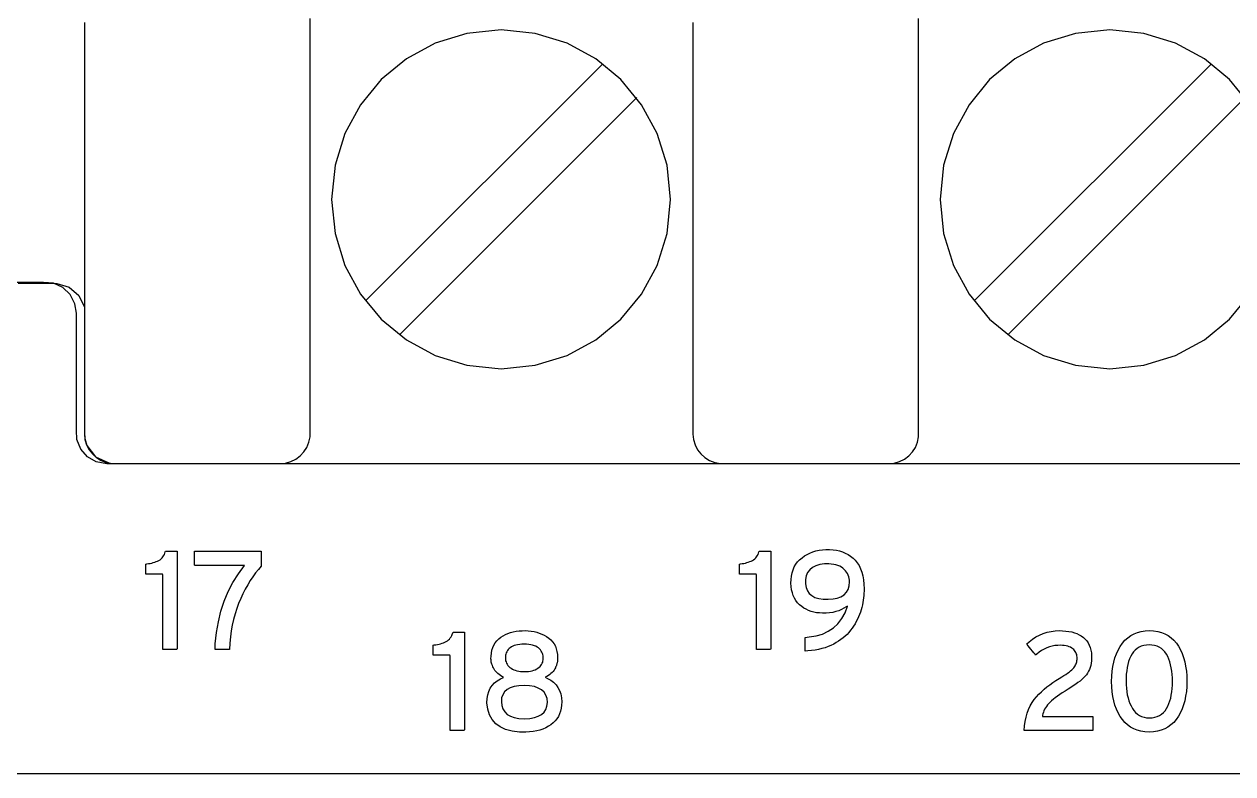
# Model space of a CAD drawing. Extents: x 1 to 47.7, y 0.2 to 35.
# Drawn here: x 32.199 to 33.393, y 8.915 to 9.655 of the extents above; entities that cross this region are included whole.
import ezdxf

# ---------------------------------------------------------------- set-up
doc = ezdxf.new("R2010")
doc.units = 0
doc.header["$MEASUREMENT"] = 0
for name, color, linetype in [('7_1__EMPTY_IO_BOARD_POSITI', 7, 'CONTINUOUS'), ('7_2___8__INDEPENDENT_INPUT', 7, 'CONTINUOUS'), ('7_3___8__OPTOISO_INDEPENDE', 7, 'CONTINUOUS'), ('7_4___24__OPTOISO_INDEPEND', 7, 'CONTINUOUS'), ('7_5___8__INDEPENDENT_INPUT', 7, 'CONTINUOUS'), ('7_6____8__INDEPENDENT_INPU', 7, 'CONTINUOUS'), ('7_7____8__OPTOISO_INDEPEND', 7, 'CONTINUOUS'), ('7_8____8__OPTOISO_INDEPEND', 7, 'CONTINUOUS'), ('8_0_____DWG', 7, 'CONTINUOUS')]:
    doc.layers.add(name, color=color, linetype=linetype)

msp = doc.modelspace()

# ---------------------------------------------------------------- linework, layer by layer
at = {"layer": '7_1__EMPTY_IO_BOARD_POSITI'}
msp.add_lwpolyline([(33.4508, 9.221), (33.3637, 9.221), (33.2787, 9.221), (33.1961, 9.221), (33.1161, 9.221), (33.0388, 9.221), (32.9643, 9.221), (32.8928, 9.221), (32.8244, 9.221), (32.7594, 9.221), (32.6978, 9.221), (32.6398, 9.221), (32.5855, 9.221), (32.5352, 9.221), (32.489, 9.221), (32.4469, 9.221), (32.4093, 9.221), (32.3761, 9.221), (32.3477, 9.221), (32.324, 9.221), (32.3054, 9.221), (32.2919, 9.221), (32.2837, 9.221), (32.2809, 9.221), (32.2706, 9.2228), (32.2618, 9.2279), (32.2553, 9.2355), (32.2515, 9.245), (32.2509, 9.254), (32.2509, 9.2638), (32.2509, 9.2786), (32.2509, 9.3161), (32.2509, 9.335), (32.2509, 9.3514), (32.2509, 9.3636), (32.2509, 9.3697), (32.2495, 9.3789), (32.2449, 9.388), (32.2376, 9.3949), (32.2284, 9.3991), (32.2184, 9.4), (32.2124, 9.4), (32.2032, 9.4), (32.1915, 9.4)], dxfattribs=at)
at = {"layer": '7_2___8__INDEPENDENT_INPUT'}
for points in [[(32.2589, 9.6565), (32.2589, 9.6268), (32.2589, 9.575), (32.2589, 9.5092), (32.2589, 9.4374), (32.2589, 9.3676), (32.2589, 9.3078), (32.2589, 9.266), (32.2589, 9.2503), (32.2594, 9.2448), (32.261, 9.2396), (32.2635, 9.2348), (32.2667, 9.2306), (32.2707, 9.227), (32.2754, 9.2242), (32.2805, 9.2223), (32.286, 9.2212), (32.2905, 9.2211), (32.3023, 9.2211), (32.3229, 9.2211), (32.349, 9.2211), (32.3775, 9.2211), (32.4052, 9.2211), (32.4289, 9.2211), (32.4455, 9.2211), (32.4518, 9.2211), (32.4575, 9.2216), (32.4628, 9.2231), (32.4677, 9.2255), (32.472, 9.2287), (32.4756, 9.2326), (32.4785, 9.2371), (32.4805, 9.2421), (32.4816, 9.2475), (32.4817, 9.2544), (32.4817, 9.2842), (32.4817, 9.3359), (32.4817, 9.4017), (32.4817, 9.4735), (32.4817, 9.5434), (32.4817, 9.6031), (32.4817, 9.6449), (32.4817, 9.6606)], [(32.8597, 9.6565), (32.8597, 9.6268), (32.8597, 9.575), (32.8597, 9.5092), (32.8597, 9.4374), (32.8597, 9.3676), (32.8597, 9.3078), (32.8597, 9.266), (32.8597, 9.2503), (32.8602, 9.2448), (32.8618, 9.2396), (32.8642, 9.2348), (32.8675, 9.2306), (32.8715, 9.227), (32.8761, 9.2242), (32.8812, 9.2223), (32.8868, 9.2212), (32.8913, 9.2211), (32.9031, 9.2211), (32.9236, 9.2211), (32.9498, 9.2211), (32.9783, 9.2211), (33.006, 9.2211), (33.0297, 9.2211), (33.0463, 9.2211), (33.0525, 9.2211), (33.0582, 9.2216), (33.0636, 9.2231), (33.0684, 9.2255), (33.0727, 9.2287), (33.0764, 9.2326), (33.0793, 9.2371), (33.0813, 9.2421), (33.0824, 9.2475), (33.0825, 9.2544), (33.0825, 9.2842), (33.0825, 9.3359), (33.0825, 9.4017), (33.0825, 9.4735), (33.0825, 9.5434), (33.0825, 9.6031), (33.0825, 9.6449), (33.0825, 9.6606)], [(33.4097, 9.5754), (33.3893, 9.6002), (33.3646, 9.6207), (33.3361, 9.6362), (33.3047, 9.6459), (33.2711, 9.6493), (33.2373, 9.6459), (33.2059, 9.6362), (33.1774, 9.6207), (33.1526, 9.6002), (33.1322, 9.5754), (33.1168, 9.547), (33.107, 9.5156), (33.1036, 9.4819), (33.107, 9.4482), (33.1168, 9.4168), (33.1322, 9.3885), (33.1526, 9.3637), (33.1774, 9.3433), (33.2059, 9.3279), (33.2373, 9.3182), (33.2711, 9.3148), (33.3047, 9.3182), (33.3361, 9.3279), (33.3646, 9.3433), (33.3893, 9.3637), (33.4097, 9.3885)], [(32.5364, 9.3817), (32.7707, 9.6159)], [(33.1372, 9.3817), (33.3715, 9.6159)], [(32.5699, 9.3482), (32.8041, 9.5825)], [(33.1706, 9.3482), (33.4049, 9.5825)], [(32.1934, 9.3991), (32.211, 9.3991), (32.2232, 9.3991), (32.2286, 9.3991), (32.2315, 9.399), (32.2439, 9.3952), (32.2534, 9.3871), (32.2589, 9.3757), (32.2589, 9.3736), (32.2589, 9.3675), (32.2589, 9.3583), (32.2589, 9.3466), (32.2589, 9.29), (32.2589, 9.2769), (32.2589, 9.2657), (32.2589, 9.2571), (32.2589, 9.2517), (32.2592, 9.2459), (32.2613, 9.2389), (32.2698, 9.2278), (32.2829, 9.2217), (32.2866, 9.2212), (32.2885, 9.2211), (32.2909, 9.2211), (32.2957, 9.2211), (32.3032, 9.2211), (32.3134, 9.2211), (32.3261, 9.2211), (32.3415, 9.2211), (32.3593, 9.2211), (32.3796, 9.2211), (32.4023, 9.2211), (32.4273, 9.2211), (32.4547, 9.2211), (32.4842, 9.2211), (32.5159, 9.2211), (32.5497, 9.2211), (32.5856, 9.2211), (32.6235, 9.2211), (32.6633, 9.2211), (32.7486, 9.2211), (32.8411, 9.2211), (32.9402, 9.2211), (33.0455, 9.2211), (33.1567, 9.2211), (33.2731, 9.2211), (33.3945, 9.2211)]]:
    msp.add_lwpolyline(points, dxfattribs=at)
msp.add_lwpolyline([(32.5029, 9.4819), (32.5063, 9.4482), (32.516, 9.4168), (32.5314, 9.3885), (32.5519, 9.3637), (32.5767, 9.3433), (32.6051, 9.3279), (32.6365, 9.3182), (32.6703, 9.3148), (32.704, 9.3182), (32.7354, 9.3279), (32.7638, 9.3433), (32.7885, 9.3637), (32.809, 9.3885), (32.8244, 9.4168), (32.8342, 9.4482), (32.8376, 9.4819), (32.8342, 9.5156), (32.8244, 9.547), (32.809, 9.5754), (32.7885, 9.6002), (32.7638, 9.6207), (32.7354, 9.6362), (32.704, 9.6459), (32.6703, 9.6493), (32.6365, 9.6459), (32.6051, 9.6362), (32.5767, 9.6207), (32.5519, 9.6002), (32.5314, 9.5754), (32.516, 9.547), (32.5063, 9.5156)], close=True, dxfattribs=at)
at = {"layer": '7_3___8__OPTOISO_INDEPENDE'}
for points in [[(32.2589, 9.6565), (32.2589, 9.6268), (32.2589, 9.575), (32.2589, 9.5092), (32.2589, 9.4374), (32.2589, 9.3676), (32.2589, 9.3078), (32.2589, 9.266), (32.2589, 9.2503), (32.2594, 9.2448), (32.261, 9.2396), (32.2635, 9.2348), (32.2667, 9.2306), (32.2707, 9.227), (32.2754, 9.2242), (32.2805, 9.2223), (32.286, 9.2212), (32.2905, 9.2211), (32.3023, 9.2211), (32.3229, 9.2211), (32.349, 9.2211), (32.3775, 9.2211), (32.4052, 9.2211), (32.4289, 9.2211), (32.4455, 9.2211), (32.4518, 9.2211), (32.4575, 9.2216), (32.4628, 9.2231), (32.4677, 9.2255), (32.472, 9.2287), (32.4756, 9.2326), (32.4785, 9.2371), (32.4805, 9.2421), (32.4816, 9.2475), (32.4817, 9.2544), (32.4817, 9.2842), (32.4817, 9.3359), (32.4817, 9.4017), (32.4817, 9.4735), (32.4817, 9.5434), (32.4817, 9.6031), (32.4817, 9.6449), (32.4817, 9.6606)], [(32.8597, 9.6565), (32.8597, 9.6268), (32.8597, 9.575), (32.8597, 9.5092), (32.8597, 9.4374), (32.8597, 9.3676), (32.8597, 9.3078), (32.8597, 9.266), (32.8597, 9.2503), (32.8602, 9.2448), (32.8618, 9.2396), (32.8642, 9.2348), (32.8675, 9.2306), (32.8715, 9.227), (32.8761, 9.2242), (32.8812, 9.2223), (32.8868, 9.2212), (32.8913, 9.2211), (32.9031, 9.2211), (32.9236, 9.2211), (32.9498, 9.2211), (32.9783, 9.2211), (33.006, 9.2211), (33.0297, 9.2211), (33.0463, 9.2211), (33.0525, 9.2211), (33.0582, 9.2216), (33.0636, 9.2231), (33.0684, 9.2255), (33.0727, 9.2287), (33.0764, 9.2326), (33.0793, 9.2371), (33.0813, 9.2421), (33.0824, 9.2475), (33.0825, 9.2544), (33.0825, 9.2842), (33.0825, 9.3359), (33.0825, 9.4017), (33.0825, 9.4735), (33.0825, 9.5434), (33.0825, 9.6031), (33.0825, 9.6449), (33.0825, 9.6606)], [(33.4097, 9.5754), (33.3893, 9.6002), (33.3646, 9.6207), (33.3361, 9.6362), (33.3047, 9.6459), (33.2711, 9.6493), (33.2373, 9.6459), (33.2059, 9.6362), (33.1774, 9.6207), (33.1526, 9.6002), (33.1322, 9.5754), (33.1168, 9.547), (33.107, 9.5156), (33.1036, 9.4819), (33.107, 9.4482), (33.1168, 9.4168), (33.1322, 9.3885), (33.1526, 9.3637), (33.1774, 9.3433), (33.2059, 9.3279), (33.2373, 9.3182), (33.2711, 9.3148), (33.3047, 9.3182), (33.3361, 9.3279), (33.3646, 9.3433), (33.3893, 9.3637), (33.4097, 9.3885)], [(32.5364, 9.3817), (32.7707, 9.6159)], [(33.1372, 9.3817), (33.3715, 9.6159)], [(32.5699, 9.3482), (32.8041, 9.5825)], [(33.1706, 9.3482), (33.4049, 9.5825)], [(32.1934, 9.3991), (32.211, 9.3991), (32.2232, 9.3991), (32.2286, 9.3991), (32.2315, 9.399), (32.2439, 9.3952), (32.2534, 9.3871), (32.2589, 9.3757), (32.2589, 9.3736), (32.2589, 9.3675), (32.2589, 9.3583), (32.2589, 9.3466), (32.2589, 9.29), (32.2589, 9.2769), (32.2589, 9.2657), (32.2589, 9.2571), (32.2589, 9.2517), (32.2592, 9.2459), (32.2613, 9.2389), (32.2698, 9.2278), (32.2829, 9.2217), (32.2866, 9.2212), (32.2885, 9.2211), (32.2909, 9.2211), (32.2957, 9.2211), (32.3032, 9.2211), (32.3134, 9.2211), (32.3261, 9.2211), (32.3415, 9.2211), (32.3593, 9.2211), (32.3796, 9.2211), (32.4023, 9.2211), (32.4273, 9.2211), (32.4547, 9.2211), (32.4842, 9.2211), (32.5159, 9.2211), (32.5497, 9.2211), (32.5856, 9.2211), (32.6235, 9.2211), (32.6633, 9.2211), (32.7486, 9.2211), (32.8411, 9.2211), (32.9402, 9.2211), (33.0455, 9.2211), (33.1567, 9.2211), (33.2731, 9.2211), (33.3945, 9.2211)]]:
    msp.add_lwpolyline(points, dxfattribs=at)
msp.add_lwpolyline([(32.5029, 9.4819), (32.5063, 9.4482), (32.516, 9.4168), (32.5314, 9.3885), (32.5519, 9.3637), (32.5767, 9.3433), (32.6051, 9.3279), (32.6365, 9.3182), (32.6703, 9.3148), (32.704, 9.3182), (32.7354, 9.3279), (32.7638, 9.3433), (32.7885, 9.3637), (32.809, 9.3885), (32.8244, 9.4168), (32.8342, 9.4482), (32.8376, 9.4819), (32.8342, 9.5156), (32.8244, 9.547), (32.809, 9.5754), (32.7885, 9.6002), (32.7638, 9.6207), (32.7354, 9.6362), (32.704, 9.6459), (32.6703, 9.6493), (32.6365, 9.6459), (32.6051, 9.6362), (32.5767, 9.6207), (32.5519, 9.6002), (32.5314, 9.5754), (32.516, 9.547), (32.5063, 9.5156)], close=True, dxfattribs=at)
at = {"layer": '7_4___24__OPTOISO_INDEPEND'}
for points in [[(32.2589, 9.6565), (32.2589, 9.6268), (32.2589, 9.575), (32.2589, 9.5092), (32.2589, 9.4374), (32.2589, 9.3676), (32.2589, 9.3078), (32.2589, 9.266), (32.2589, 9.2503), (32.2594, 9.2448), (32.261, 9.2396), (32.2635, 9.2348), (32.2667, 9.2306), (32.2707, 9.227), (32.2754, 9.2242), (32.2805, 9.2223), (32.286, 9.2212), (32.2905, 9.2211), (32.3023, 9.2211), (32.3229, 9.2211), (32.349, 9.2211), (32.3775, 9.2211), (32.4052, 9.2211), (32.4289, 9.2211), (32.4455, 9.2211), (32.4518, 9.2211), (32.4575, 9.2216), (32.4628, 9.2231), (32.4677, 9.2255), (32.472, 9.2287), (32.4756, 9.2326), (32.4785, 9.2371), (32.4805, 9.2421), (32.4816, 9.2475), (32.4817, 9.2544), (32.4817, 9.2842), (32.4817, 9.3359), (32.4817, 9.4017), (32.4817, 9.4735), (32.4817, 9.5434), (32.4817, 9.6031), (32.4817, 9.6449), (32.4817, 9.6606)], [(32.8597, 9.6565), (32.8597, 9.6268), (32.8597, 9.575), (32.8597, 9.5092), (32.8597, 9.4374), (32.8597, 9.3676), (32.8597, 9.3078), (32.8597, 9.266), (32.8597, 9.2503), (32.8602, 9.2448), (32.8618, 9.2396), (32.8642, 9.2348), (32.8675, 9.2306), (32.8715, 9.227), (32.8761, 9.2242), (32.8812, 9.2223), (32.8868, 9.2212), (32.8913, 9.2211), (32.9031, 9.2211), (32.9236, 9.2211), (32.9498, 9.2211), (32.9783, 9.2211), (33.006, 9.2211), (33.0297, 9.2211), (33.0463, 9.2211), (33.0525, 9.2211), (33.0582, 9.2216), (33.0636, 9.2231), (33.0684, 9.2255), (33.0727, 9.2287), (33.0764, 9.2326), (33.0793, 9.2371), (33.0813, 9.2421), (33.0824, 9.2475), (33.0825, 9.2544), (33.0825, 9.2842), (33.0825, 9.3359), (33.0825, 9.4017), (33.0825, 9.4735), (33.0825, 9.5434), (33.0825, 9.6031), (33.0825, 9.6449), (33.0825, 9.6606)], [(33.4097, 9.5754), (33.3893, 9.6002), (33.3646, 9.6207), (33.3361, 9.6362), (33.3047, 9.6459), (33.2711, 9.6493), (33.2373, 9.6459), (33.2059, 9.6362), (33.1774, 9.6207), (33.1526, 9.6002), (33.1322, 9.5754), (33.1168, 9.547), (33.107, 9.5156), (33.1036, 9.4819), (33.107, 9.4482), (33.1168, 9.4168), (33.1322, 9.3885), (33.1526, 9.3637), (33.1774, 9.3433), (33.2059, 9.3279), (33.2373, 9.3182), (33.2711, 9.3148), (33.3047, 9.3182), (33.3361, 9.3279), (33.3646, 9.3433), (33.3893, 9.3637), (33.4097, 9.3885)], [(32.5364, 9.3817), (32.7707, 9.6159)], [(33.1372, 9.3817), (33.3715, 9.6159)], [(32.5699, 9.3482), (32.8041, 9.5825)], [(33.1706, 9.3482), (33.4049, 9.5825)], [(32.1934, 9.3991), (32.211, 9.3991), (32.2232, 9.3991), (32.2286, 9.3991), (32.2315, 9.399), (32.2439, 9.3952), (32.2534, 9.3871), (32.2589, 9.3757), (32.2589, 9.3736), (32.2589, 9.3675), (32.2589, 9.3583), (32.2589, 9.3466), (32.2589, 9.29), (32.2589, 9.2769), (32.2589, 9.2657), (32.2589, 9.2571), (32.2589, 9.2517), (32.2592, 9.2459), (32.2613, 9.2389), (32.2698, 9.2278), (32.2829, 9.2217), (32.2866, 9.2212), (32.2885, 9.2211), (32.2909, 9.2211), (32.2957, 9.2211), (32.3032, 9.2211), (32.3134, 9.2211), (32.3261, 9.2211), (32.3415, 9.2211), (32.3593, 9.2211), (32.3796, 9.2211), (32.4023, 9.2211), (32.4273, 9.2211), (32.4547, 9.2211), (32.4842, 9.2211), (32.5159, 9.2211), (32.5497, 9.2211), (32.5856, 9.2211), (32.6235, 9.2211), (32.6633, 9.2211), (32.7486, 9.2211), (32.8411, 9.2211), (32.9402, 9.2211), (33.0455, 9.2211), (33.1567, 9.2211), (33.2731, 9.2211), (33.3945, 9.2211)]]:
    msp.add_lwpolyline(points, dxfattribs=at)
msp.add_lwpolyline([(32.5029, 9.4819), (32.5063, 9.4482), (32.516, 9.4168), (32.5314, 9.3885), (32.5519, 9.3637), (32.5767, 9.3433), (32.6051, 9.3279), (32.6365, 9.3182), (32.6703, 9.3148), (32.704, 9.3182), (32.7354, 9.3279), (32.7638, 9.3433), (32.7885, 9.3637), (32.809, 9.3885), (32.8244, 9.4168), (32.8342, 9.4482), (32.8376, 9.4819), (32.8342, 9.5156), (32.8244, 9.547), (32.809, 9.5754), (32.7885, 9.6002), (32.7638, 9.6207), (32.7354, 9.6362), (32.704, 9.6459), (32.6703, 9.6493), (32.6365, 9.6459), (32.6051, 9.6362), (32.5767, 9.6207), (32.5519, 9.6002), (32.5314, 9.5754), (32.516, 9.547), (32.5063, 9.5156)], close=True, dxfattribs=at)
at = {"layer": '7_5___8__INDEPENDENT_INPUT'}
for points in [[(32.2589, 9.6565), (32.2589, 9.6268), (32.2589, 9.575), (32.2589, 9.5092), (32.2589, 9.4374), (32.2589, 9.3676), (32.2589, 9.3078), (32.2589, 9.266), (32.2589, 9.2503), (32.2594, 9.2448), (32.261, 9.2396), (32.2635, 9.2348), (32.2667, 9.2306), (32.2707, 9.227), (32.2754, 9.2242), (32.2805, 9.2223), (32.286, 9.2212), (32.2905, 9.2211), (32.3023, 9.2211), (32.3229, 9.2211), (32.349, 9.2211), (32.3775, 9.2211), (32.4052, 9.2211), (32.4289, 9.2211), (32.4455, 9.2211), (32.4518, 9.2211), (32.4575, 9.2216), (32.4628, 9.2231), (32.4677, 9.2255), (32.472, 9.2287), (32.4756, 9.2326), (32.4785, 9.2371), (32.4805, 9.2421), (32.4816, 9.2475), (32.4817, 9.2544), (32.4817, 9.2842), (32.4817, 9.3359), (32.4817, 9.4017), (32.4817, 9.4735), (32.4817, 9.5434), (32.4817, 9.6031), (32.4817, 9.6449), (32.4817, 9.6606)], [(32.8597, 9.6565), (32.8597, 9.6268), (32.8597, 9.575), (32.8597, 9.5092), (32.8597, 9.4374), (32.8597, 9.3676), (32.8597, 9.3078), (32.8597, 9.266), (32.8597, 9.2503), (32.8602, 9.2448), (32.8618, 9.2396), (32.8642, 9.2348), (32.8675, 9.2306), (32.8715, 9.227), (32.8761, 9.2242), (32.8812, 9.2223), (32.8868, 9.2212), (32.8913, 9.2211), (32.9031, 9.2211), (32.9236, 9.2211), (32.9498, 9.2211), (32.9783, 9.2211), (33.006, 9.2211), (33.0297, 9.2211), (33.0463, 9.2211), (33.0525, 9.2211), (33.0582, 9.2216), (33.0636, 9.2231), (33.0684, 9.2255), (33.0727, 9.2287), (33.0764, 9.2326), (33.0793, 9.2371), (33.0813, 9.2421), (33.0824, 9.2475), (33.0825, 9.2544), (33.0825, 9.2842), (33.0825, 9.3359), (33.0825, 9.4017), (33.0825, 9.4735), (33.0825, 9.5434), (33.0825, 9.6031), (33.0825, 9.6449), (33.0825, 9.6606)], [(33.4097, 9.5754), (33.3893, 9.6002), (33.3646, 9.6207), (33.3361, 9.6362), (33.3047, 9.6459), (33.2711, 9.6493), (33.2373, 9.6459), (33.2059, 9.6362), (33.1774, 9.6207), (33.1526, 9.6002), (33.1322, 9.5754), (33.1168, 9.547), (33.107, 9.5156), (33.1036, 9.4819), (33.107, 9.4482), (33.1168, 9.4168), (33.1322, 9.3885), (33.1526, 9.3637), (33.1774, 9.3433), (33.2059, 9.3279), (33.2373, 9.3182), (33.2711, 9.3148), (33.3047, 9.3182), (33.3361, 9.3279), (33.3646, 9.3433), (33.3893, 9.3637), (33.4097, 9.3885)], [(32.5364, 9.3817), (32.7707, 9.6159)], [(33.1372, 9.3817), (33.3715, 9.6159)], [(32.5699, 9.3482), (32.8041, 9.5825)], [(33.1706, 9.3482), (33.4049, 9.5825)], [(32.1934, 9.3991), (32.211, 9.3991), (32.2232, 9.3991), (32.2286, 9.3991), (32.2315, 9.399), (32.2439, 9.3952), (32.2534, 9.3871), (32.2589, 9.3757), (32.2589, 9.3736), (32.2589, 9.3675), (32.2589, 9.3583), (32.2589, 9.3466), (32.2589, 9.29), (32.2589, 9.2769), (32.2589, 9.2657), (32.2589, 9.2571), (32.2589, 9.2517), (32.2592, 9.2459), (32.2613, 9.2389), (32.2698, 9.2278), (32.2829, 9.2217), (32.2866, 9.2212), (32.2885, 9.2211), (32.2909, 9.2211), (32.2957, 9.2211), (32.3032, 9.2211), (32.3134, 9.2211), (32.3261, 9.2211), (32.3415, 9.2211), (32.3593, 9.2211), (32.3796, 9.2211), (32.4023, 9.2211), (32.4273, 9.2211), (32.4547, 9.2211), (32.4842, 9.2211), (32.5159, 9.2211), (32.5497, 9.2211), (32.5856, 9.2211), (32.6235, 9.2211), (32.6633, 9.2211), (32.7486, 9.2211), (32.8411, 9.2211), (32.9402, 9.2211), (33.0455, 9.2211), (33.1567, 9.2211), (33.2731, 9.2211), (33.3945, 9.2211)]]:
    msp.add_lwpolyline(points, dxfattribs=at)
msp.add_lwpolyline([(32.5029, 9.4819), (32.5063, 9.4482), (32.516, 9.4168), (32.5314, 9.3885), (32.5519, 9.3637), (32.5767, 9.3433), (32.6051, 9.3279), (32.6365, 9.3182), (32.6703, 9.3148), (32.704, 9.3182), (32.7354, 9.3279), (32.7638, 9.3433), (32.7885, 9.3637), (32.809, 9.3885), (32.8244, 9.4168), (32.8342, 9.4482), (32.8376, 9.4819), (32.8342, 9.5156), (32.8244, 9.547), (32.809, 9.5754), (32.7885, 9.6002), (32.7638, 9.6207), (32.7354, 9.6362), (32.704, 9.6459), (32.6703, 9.6493), (32.6365, 9.6459), (32.6051, 9.6362), (32.5767, 9.6207), (32.5519, 9.6002), (32.5314, 9.5754), (32.516, 9.547), (32.5063, 9.5156)], close=True, dxfattribs=at)
at = {"layer": '7_6____8__INDEPENDENT_INPU'}
for points in [[(32.2589, 9.6565), (32.2589, 9.6268), (32.2589, 9.575), (32.2589, 9.5092), (32.2589, 9.4374), (32.2589, 9.3676), (32.2589, 9.3078), (32.2589, 9.266), (32.2589, 9.2503), (32.2594, 9.2448), (32.261, 9.2396), (32.2635, 9.2348), (32.2667, 9.2306), (32.2707, 9.227), (32.2754, 9.2242), (32.2805, 9.2223), (32.286, 9.2212), (32.2905, 9.2211), (32.3023, 9.2211), (32.3229, 9.2211), (32.349, 9.2211), (32.3775, 9.2211), (32.4052, 9.2211), (32.4289, 9.2211), (32.4455, 9.2211), (32.4518, 9.2211), (32.4575, 9.2216), (32.4628, 9.2231), (32.4677, 9.2255), (32.472, 9.2287), (32.4756, 9.2326), (32.4785, 9.2371), (32.4805, 9.2421), (32.4816, 9.2475), (32.4817, 9.2544), (32.4817, 9.2842), (32.4817, 9.3359), (32.4817, 9.4017), (32.4817, 9.4735), (32.4817, 9.5434), (32.4817, 9.6031), (32.4817, 9.6449), (32.4817, 9.6606)], [(32.8597, 9.6565), (32.8597, 9.6268), (32.8597, 9.575), (32.8597, 9.5092), (32.8597, 9.4374), (32.8597, 9.3676), (32.8597, 9.3078), (32.8597, 9.266), (32.8597, 9.2503), (32.8602, 9.2448), (32.8618, 9.2396), (32.8642, 9.2348), (32.8675, 9.2306), (32.8715, 9.227), (32.8761, 9.2242), (32.8812, 9.2223), (32.8868, 9.2212), (32.8913, 9.2211), (32.9031, 9.2211), (32.9236, 9.2211), (32.9498, 9.2211), (32.9783, 9.2211), (33.006, 9.2211), (33.0297, 9.2211), (33.0463, 9.2211), (33.0525, 9.2211), (33.0582, 9.2216), (33.0636, 9.2231), (33.0684, 9.2255), (33.0727, 9.2287), (33.0764, 9.2326), (33.0793, 9.2371), (33.0813, 9.2421), (33.0824, 9.2475), (33.0825, 9.2544), (33.0825, 9.2842), (33.0825, 9.3359), (33.0825, 9.4017), (33.0825, 9.4735), (33.0825, 9.5434), (33.0825, 9.6031), (33.0825, 9.6449), (33.0825, 9.6606)], [(33.4097, 9.5754), (33.3893, 9.6002), (33.3646, 9.6207), (33.3361, 9.6362), (33.3047, 9.6459), (33.2711, 9.6493), (33.2373, 9.6459), (33.2059, 9.6362), (33.1774, 9.6207), (33.1526, 9.6002), (33.1322, 9.5754), (33.1168, 9.547), (33.107, 9.5156), (33.1036, 9.4819), (33.107, 9.4482), (33.1168, 9.4168), (33.1322, 9.3885), (33.1526, 9.3637), (33.1774, 9.3433), (33.2059, 9.3279), (33.2373, 9.3182), (33.2711, 9.3148), (33.3047, 9.3182), (33.3361, 9.3279), (33.3646, 9.3433), (33.3893, 9.3637), (33.4097, 9.3885)], [(32.5364, 9.3817), (32.7707, 9.6159)], [(33.1372, 9.3817), (33.3715, 9.6159)], [(32.5699, 9.3482), (32.8041, 9.5825)], [(33.1706, 9.3482), (33.4049, 9.5825)], [(32.1934, 9.3991), (32.211, 9.3991), (32.2232, 9.3991), (32.2286, 9.3991), (32.2315, 9.399), (32.2439, 9.3952), (32.2534, 9.3871), (32.2589, 9.3757), (32.2589, 9.3736), (32.2589, 9.3675), (32.2589, 9.3583), (32.2589, 9.3466), (32.2589, 9.29), (32.2589, 9.2769), (32.2589, 9.2657), (32.2589, 9.2571), (32.2589, 9.2517), (32.2592, 9.2459), (32.2613, 9.2389), (32.2698, 9.2278), (32.2829, 9.2217), (32.2866, 9.2212), (32.2885, 9.2211), (32.2909, 9.2211), (32.2957, 9.2211), (32.3032, 9.2211), (32.3134, 9.2211), (32.3261, 9.2211), (32.3415, 9.2211), (32.3593, 9.2211), (32.3796, 9.2211), (32.4023, 9.2211), (32.4273, 9.2211), (32.4547, 9.2211), (32.4842, 9.2211), (32.5159, 9.2211), (32.5497, 9.2211), (32.5856, 9.2211), (32.6235, 9.2211), (32.6633, 9.2211), (32.7486, 9.2211), (32.8411, 9.2211), (32.9402, 9.2211), (33.0455, 9.2211), (33.1567, 9.2211), (33.2731, 9.2211), (33.3945, 9.2211)]]:
    msp.add_lwpolyline(points, dxfattribs=at)
msp.add_lwpolyline([(32.5029, 9.4819), (32.5063, 9.4482), (32.516, 9.4168), (32.5314, 9.3885), (32.5519, 9.3637), (32.5767, 9.3433), (32.6051, 9.3279), (32.6365, 9.3182), (32.6703, 9.3148), (32.704, 9.3182), (32.7354, 9.3279), (32.7638, 9.3433), (32.7885, 9.3637), (32.809, 9.3885), (32.8244, 9.4168), (32.8342, 9.4482), (32.8376, 9.4819), (32.8342, 9.5156), (32.8244, 9.547), (32.809, 9.5754), (32.7885, 9.6002), (32.7638, 9.6207), (32.7354, 9.6362), (32.704, 9.6459), (32.6703, 9.6493), (32.6365, 9.6459), (32.6051, 9.6362), (32.5767, 9.6207), (32.5519, 9.6002), (32.5314, 9.5754), (32.516, 9.547), (32.5063, 9.5156)], close=True, dxfattribs=at)
at = {"layer": '7_7____8__OPTOISO_INDEPEND'}
for points in [[(32.2589, 9.6565), (32.2589, 9.6268), (32.2589, 9.575), (32.2589, 9.5092), (32.2589, 9.4374), (32.2589, 9.3676), (32.2589, 9.3078), (32.2589, 9.266), (32.2589, 9.2503), (32.2594, 9.2448), (32.261, 9.2396), (32.2635, 9.2348), (32.2667, 9.2306), (32.2707, 9.227), (32.2754, 9.2242), (32.2805, 9.2223), (32.286, 9.2212), (32.2905, 9.2211), (32.3023, 9.2211), (32.3229, 9.2211), (32.349, 9.2211), (32.3775, 9.2211), (32.4052, 9.2211), (32.4289, 9.2211), (32.4455, 9.2211), (32.4518, 9.2211), (32.4575, 9.2216), (32.4628, 9.2231), (32.4677, 9.2255), (32.472, 9.2287), (32.4756, 9.2326), (32.4785, 9.2371), (32.4805, 9.2421), (32.4816, 9.2475), (32.4817, 9.2544), (32.4817, 9.2842), (32.4817, 9.3359), (32.4817, 9.4017), (32.4817, 9.4735), (32.4817, 9.5434), (32.4817, 9.6031), (32.4817, 9.6449), (32.4817, 9.6606)], [(32.8597, 9.6565), (32.8597, 9.6268), (32.8597, 9.575), (32.8597, 9.5092), (32.8597, 9.4374), (32.8597, 9.3676), (32.8597, 9.3078), (32.8597, 9.266), (32.8597, 9.2503), (32.8602, 9.2448), (32.8618, 9.2396), (32.8642, 9.2348), (32.8675, 9.2306), (32.8715, 9.227), (32.8761, 9.2242), (32.8812, 9.2223), (32.8868, 9.2212), (32.8913, 9.2211), (32.9031, 9.2211), (32.9236, 9.2211), (32.9498, 9.2211), (32.9783, 9.2211), (33.006, 9.2211), (33.0297, 9.2211), (33.0463, 9.2211), (33.0525, 9.2211), (33.0582, 9.2216), (33.0636, 9.2231), (33.0684, 9.2255), (33.0727, 9.2287), (33.0764, 9.2326), (33.0793, 9.2371), (33.0813, 9.2421), (33.0824, 9.2475), (33.0825, 9.2544), (33.0825, 9.2842), (33.0825, 9.3359), (33.0825, 9.4017), (33.0825, 9.4735), (33.0825, 9.5434), (33.0825, 9.6031), (33.0825, 9.6449), (33.0825, 9.6606)], [(33.4097, 9.5754), (33.3893, 9.6002), (33.3646, 9.6207), (33.3361, 9.6362), (33.3047, 9.6459), (33.2711, 9.6493), (33.2373, 9.6459), (33.2059, 9.6362), (33.1774, 9.6207), (33.1526, 9.6002), (33.1322, 9.5754), (33.1168, 9.547), (33.107, 9.5156), (33.1036, 9.4819), (33.107, 9.4482), (33.1168, 9.4168), (33.1322, 9.3885), (33.1526, 9.3637), (33.1774, 9.3433), (33.2059, 9.3279), (33.2373, 9.3182), (33.2711, 9.3148), (33.3047, 9.3182), (33.3361, 9.3279), (33.3646, 9.3433), (33.3893, 9.3637), (33.4097, 9.3885)], [(32.5364, 9.3817), (32.7707, 9.6159)], [(33.1372, 9.3817), (33.3715, 9.6159)], [(32.5699, 9.3482), (32.8041, 9.5825)], [(33.1706, 9.3482), (33.4049, 9.5825)], [(32.1934, 9.3991), (32.211, 9.3991), (32.2232, 9.3991), (32.2286, 9.3991), (32.2315, 9.399), (32.2439, 9.3952), (32.2534, 9.3871), (32.2589, 9.3757), (32.2589, 9.3736), (32.2589, 9.3675), (32.2589, 9.3583), (32.2589, 9.3466), (32.2589, 9.29), (32.2589, 9.2769), (32.2589, 9.2657), (32.2589, 9.2571), (32.2589, 9.2517), (32.2592, 9.2459), (32.2613, 9.2389), (32.2698, 9.2278), (32.2829, 9.2217), (32.2866, 9.2212), (32.2885, 9.2211), (32.2909, 9.2211), (32.2957, 9.2211), (32.3032, 9.2211), (32.3134, 9.2211), (32.3261, 9.2211), (32.3415, 9.2211), (32.3593, 9.2211), (32.3796, 9.2211), (32.4023, 9.2211), (32.4273, 9.2211), (32.4547, 9.2211), (32.4842, 9.2211), (32.5159, 9.2211), (32.5497, 9.2211), (32.5856, 9.2211), (32.6235, 9.2211), (32.6633, 9.2211), (32.7486, 9.2211), (32.8411, 9.2211), (32.9402, 9.2211), (33.0455, 9.2211), (33.1567, 9.2211), (33.2731, 9.2211), (33.3945, 9.2211)]]:
    msp.add_lwpolyline(points, dxfattribs=at)
msp.add_lwpolyline([(32.5029, 9.4819), (32.5063, 9.4482), (32.516, 9.4168), (32.5314, 9.3885), (32.5519, 9.3637), (32.5767, 9.3433), (32.6051, 9.3279), (32.6365, 9.3182), (32.6703, 9.3148), (32.704, 9.3182), (32.7354, 9.3279), (32.7638, 9.3433), (32.7885, 9.3637), (32.809, 9.3885), (32.8244, 9.4168), (32.8342, 9.4482), (32.8376, 9.4819), (32.8342, 9.5156), (32.8244, 9.547), (32.809, 9.5754), (32.7885, 9.6002), (32.7638, 9.6207), (32.7354, 9.6362), (32.704, 9.6459), (32.6703, 9.6493), (32.6365, 9.6459), (32.6051, 9.6362), (32.5767, 9.6207), (32.5519, 9.6002), (32.5314, 9.5754), (32.516, 9.547), (32.5063, 9.5156)], close=True, dxfattribs=at)
at = {"layer": '7_8____8__OPTOISO_INDEPEND'}
for points in [[(32.2589, 9.6565), (32.2589, 9.6268), (32.2589, 9.575), (32.2589, 9.5092), (32.2589, 9.4374), (32.2589, 9.3676), (32.2589, 9.3078), (32.2589, 9.266), (32.2589, 9.2503), (32.2594, 9.2448), (32.261, 9.2396), (32.2635, 9.2348), (32.2667, 9.2306), (32.2707, 9.227), (32.2754, 9.2242), (32.2805, 9.2223), (32.286, 9.2212), (32.2905, 9.2211), (32.3023, 9.2211), (32.3229, 9.2211), (32.349, 9.2211), (32.3775, 9.2211), (32.4052, 9.2211), (32.4289, 9.2211), (32.4455, 9.2211), (32.4518, 9.2211), (32.4575, 9.2216), (32.4628, 9.2231), (32.4677, 9.2255), (32.472, 9.2287), (32.4756, 9.2326), (32.4785, 9.2371), (32.4805, 9.2421), (32.4816, 9.2475), (32.4817, 9.2544), (32.4817, 9.2842), (32.4817, 9.3359), (32.4817, 9.4017), (32.4817, 9.4735), (32.4817, 9.5434), (32.4817, 9.6031), (32.4817, 9.6449), (32.4817, 9.6606)], [(32.8597, 9.6565), (32.8597, 9.6268), (32.8597, 9.575), (32.8597, 9.5092), (32.8597, 9.4374), (32.8597, 9.3676), (32.8597, 9.3078), (32.8597, 9.266), (32.8597, 9.2503), (32.8602, 9.2448), (32.8618, 9.2396), (32.8642, 9.2348), (32.8675, 9.2306), (32.8715, 9.227), (32.8761, 9.2242), (32.8812, 9.2223), (32.8868, 9.2212), (32.8913, 9.2211), (32.9031, 9.2211), (32.9236, 9.2211), (32.9498, 9.2211), (32.9783, 9.2211), (33.006, 9.2211), (33.0297, 9.2211), (33.0463, 9.2211), (33.0525, 9.2211), (33.0582, 9.2216), (33.0636, 9.2231), (33.0684, 9.2255), (33.0727, 9.2287), (33.0764, 9.2326), (33.0793, 9.2371), (33.0813, 9.2421), (33.0824, 9.2475), (33.0825, 9.2544), (33.0825, 9.2842), (33.0825, 9.3359), (33.0825, 9.4017), (33.0825, 9.4735), (33.0825, 9.5434), (33.0825, 9.6031), (33.0825, 9.6449), (33.0825, 9.6606)], [(33.4097, 9.5754), (33.3893, 9.6002), (33.3646, 9.6207), (33.3361, 9.6362), (33.3047, 9.6459), (33.2711, 9.6493), (33.2373, 9.6459), (33.2059, 9.6362), (33.1774, 9.6207), (33.1526, 9.6002), (33.1322, 9.5754), (33.1168, 9.547), (33.107, 9.5156), (33.1036, 9.4819), (33.107, 9.4482), (33.1168, 9.4168), (33.1322, 9.3885), (33.1526, 9.3637), (33.1774, 9.3433), (33.2059, 9.3279), (33.2373, 9.3182), (33.2711, 9.3148), (33.3047, 9.3182), (33.3361, 9.3279), (33.3646, 9.3433), (33.3893, 9.3637), (33.4097, 9.3885)], [(32.5364, 9.3817), (32.7707, 9.6159)], [(33.1372, 9.3817), (33.3715, 9.6159)], [(32.5699, 9.3482), (32.8041, 9.5825)], [(33.1706, 9.3482), (33.4049, 9.5825)], [(32.1934, 9.3991), (32.211, 9.3991), (32.2232, 9.3991), (32.2286, 9.3991), (32.2315, 9.399), (32.2439, 9.3952), (32.2534, 9.3871), (32.2589, 9.3757), (32.2589, 9.3736), (32.2589, 9.3675), (32.2589, 9.3583), (32.2589, 9.3466), (32.2589, 9.29), (32.2589, 9.2769), (32.2589, 9.2657), (32.2589, 9.2571), (32.2589, 9.2517), (32.2592, 9.2459), (32.2613, 9.2389), (32.2698, 9.2278), (32.2829, 9.2217), (32.2866, 9.2212), (32.2885, 9.2211), (32.2909, 9.2211), (32.2957, 9.2211), (32.3032, 9.2211), (32.3134, 9.2211), (32.3261, 9.2211), (32.3415, 9.2211), (32.3593, 9.2211), (32.3796, 9.2211), (32.4023, 9.2211), (32.4273, 9.2211), (32.4547, 9.2211), (32.4842, 9.2211), (32.5159, 9.2211), (32.5497, 9.2211), (32.5856, 9.2211), (32.6235, 9.2211), (32.6633, 9.2211), (32.7486, 9.2211), (32.8411, 9.2211), (32.9402, 9.2211), (33.0455, 9.2211), (33.1567, 9.2211), (33.2731, 9.2211), (33.3945, 9.2211)]]:
    msp.add_lwpolyline(points, dxfattribs=at)
msp.add_lwpolyline([(32.5029, 9.4819), (32.5063, 9.4482), (32.516, 9.4168), (32.5314, 9.3885), (32.5519, 9.3637), (32.5767, 9.3433), (32.6051, 9.3279), (32.6365, 9.3182), (32.6703, 9.3148), (32.704, 9.3182), (32.7354, 9.3279), (32.7638, 9.3433), (32.7885, 9.3637), (32.809, 9.3885), (32.8244, 9.4168), (32.8342, 9.4482), (32.8376, 9.4819), (32.8342, 9.5156), (32.8244, 9.547), (32.809, 9.5754), (32.7885, 9.6002), (32.7638, 9.6207), (32.7354, 9.6362), (32.704, 9.6459), (32.6703, 9.6493), (32.6365, 9.6459), (32.6051, 9.6362), (32.5767, 9.6207), (32.5519, 9.6002), (32.5314, 9.5754), (32.516, 9.547), (32.5063, 9.5156)], close=True, dxfattribs=at)
at = {"layer": '8_0_____DWG'}
for points in [[(32.3362, 9.0375), (32.3362, 9.0403), (32.3362, 9.0479), (32.3362, 9.0588), (32.3362, 9.0714), (32.3362, 9.0845), (32.3362, 9.0965), (32.3362, 9.1059), (32.3362, 9.1113), (32.3361, 9.112), (32.3348, 9.112), (32.3327, 9.112), (32.3301, 9.112), (32.3271, 9.112), (32.3243, 9.112), (32.3219, 9.112), (32.3202, 9.112), (32.3195, 9.112), (32.3195, 9.1124), (32.3195, 9.1134), (32.3195, 9.1149), (32.3195, 9.1166), (32.3195, 9.1183), (32.3195, 9.1199), (32.3195, 9.1212), (32.3195, 9.1219), (32.3204, 9.1221), (32.3221, 9.1223), (32.3237, 9.1226), (32.3253, 9.1229), (32.3268, 9.1233), (32.3283, 9.1237), (32.3297, 9.1243), (32.331, 9.1248), (32.3323, 9.1255), (32.3335, 9.1262), (32.3345, 9.127), (32.3355, 9.1279), (32.3364, 9.1289), (32.3371, 9.13), (32.3378, 9.1312), (32.3383, 9.1325), (32.3387, 9.1339), (32.339, 9.1347), (32.3399, 9.1347), (32.3413, 9.1347), (32.3431, 9.1347), (32.3451, 9.1347), (32.3471, 9.1347), (32.3487, 9.1347), (32.3499, 9.1347), (32.3503, 9.1347), (32.3503, 9.1309), (32.3503, 9.121), (32.3503, 9.1069), (32.3503, 9.0903), (32.3503, 9.0733), (32.3503, 9.0577), (32.3503, 9.0455), (32.3503, 9.0384), (32.3502, 9.0375), (32.3492, 9.0375), (32.3474, 9.0375), (32.3451, 9.0375), (32.3427, 9.0375), (32.3403, 9.0375), (32.3382, 9.0375), (32.3368, 9.0375)], [(32.4334, 9.1199), (32.4306, 9.1166), (32.4278, 9.1131), (32.4251, 9.1094), (32.4225, 9.1055), (32.4201, 9.1014), (32.4177, 9.0971), (32.4154, 9.0926), (32.4132, 9.088), (32.4111, 9.0831), (32.4092, 9.078), (32.4076, 9.0727), (32.4061, 9.0673), (32.4049, 9.0617), (32.4038, 9.0559), (32.403, 9.0499), (32.4024, 9.0438), (32.4021, 9.0375), (32.4015, 9.0375), (32.4001, 9.0375), (32.398, 9.0375), (32.3956, 9.0375), (32.3931, 9.0375), (32.3908, 9.0375), (32.389, 9.0375), (32.388, 9.0375), (32.3881, 9.0432), (32.3893, 9.0543), (32.3911, 9.065), (32.3936, 9.0753), (32.3969, 9.0852), (32.4009, 9.0947), (32.4055, 9.1037), (32.4109, 9.1123), (32.417, 9.1206), (32.4151, 9.1206), (32.4101, 9.1206), (32.4029, 9.1206), (32.3945, 9.1206), (32.3859, 9.1206), (32.378, 9.1206), (32.3717, 9.1206), (32.3682, 9.1206), (32.3677, 9.1207), (32.3677, 9.1217), (32.3677, 9.1235), (32.3677, 9.1258), (32.3677, 9.1282), (32.3677, 9.1306), (32.3677, 9.1327), (32.3677, 9.1341), (32.3677, 9.1347), (32.3702, 9.1347), (32.3769, 9.1347), (32.3865, 9.1347), (32.3976, 9.1347), (32.4092, 9.1347), (32.4197, 9.1347), (32.428, 9.1347), (32.4328, 9.1347), (32.4334, 9.1345), (32.4334, 9.1334), (32.4334, 9.1316), (32.4334, 9.1292), (32.4334, 9.1266), (32.4334, 9.1241), (32.4334, 9.122), (32.4334, 9.1205)], [(32.9223, 9.0375), (32.9223, 9.0403), (32.9223, 9.0479), (32.9223, 9.0588), (32.9223, 9.0714), (32.9223, 9.0845), (32.9223, 9.0965), (32.9223, 9.1059), (32.9223, 9.1113), (32.9221, 9.112), (32.9209, 9.112), (32.9188, 9.112), (32.9161, 9.112), (32.9132, 9.112), (32.9104, 9.112), (32.908, 9.112), (32.9063, 9.112), (32.9056, 9.112), (32.9056, 9.1124), (32.9056, 9.1134), (32.9056, 9.1149), (32.9056, 9.1166), (32.9056, 9.1183), (32.9056, 9.1199), (32.9056, 9.1212), (32.9056, 9.1219), (32.9065, 9.1221), (32.9082, 9.1223), (32.9098, 9.1226), (32.9114, 9.1229), (32.9129, 9.1233), (32.9143, 9.1237), (32.9157, 9.1243), (32.9171, 9.1248), (32.9184, 9.1255), (32.9195, 9.1262), (32.9206, 9.127), (32.9216, 9.1279), (32.9225, 9.1289), (32.9232, 9.13), (32.9239, 9.1312), (32.9244, 9.1325), (32.9248, 9.1339), (32.9251, 9.1347), (32.9259, 9.1347), (32.9274, 9.1347), (32.9292, 9.1347), (32.9312, 9.1347), (32.9332, 9.1347), (32.9348, 9.1347), (32.936, 9.1347), (32.9364, 9.1347), (32.9364, 9.1309), (32.9364, 9.121), (32.9364, 9.1069), (32.9364, 9.0903), (32.9364, 9.0733), (32.9364, 9.0577), (32.9364, 9.0455), (32.9364, 9.0384), (32.9363, 9.0375), (32.9353, 9.0375), (32.9335, 9.0375), (32.9312, 9.0375), (32.9287, 9.0375), (32.9263, 9.0375), (32.9243, 9.0375), (32.9228, 9.0375)], [(33.0286, 9.0975), (33.0286, 9.0952), (33.0285, 9.093), (33.0283, 9.0907), (33.0281, 9.0884), (33.0277, 9.0861), (33.0274, 9.0838), (33.0269, 9.0815), (33.0264, 9.0791), (33.0257, 9.0767), (33.025, 9.0743), (33.0241, 9.072), (33.0231, 9.0697), (33.0221, 9.0674), (33.0209, 9.0651), (33.0197, 9.0629), (33.0183, 9.0607), (33.0168, 9.0586), (33.0153, 9.0565), (33.0136, 9.0544), (33.0119, 9.0525), (33.01, 9.0507), (33.0079, 9.049), (33.0058, 9.0473), (33.0035, 9.0457), (33.0011, 9.0443), (32.9986, 9.0429), (32.9959, 9.0415), (32.9931, 9.0404), (32.9901, 9.0393), (32.987, 9.0384), (32.9837, 9.0376), (32.9804, 9.037), (32.9768, 9.0365), (32.9732, 9.0361), (32.9703, 9.0359), (32.9703, 9.0367), (32.9703, 9.0382), (32.9703, 9.0402), (32.9703, 9.0425), (32.9703, 9.0448), (32.9703, 9.0469), (32.9703, 9.0486), (32.9703, 9.0495), (32.9743, 9.0499), (32.9812, 9.051), (32.9875, 9.0528), (32.9932, 9.0555), (32.9983, 9.0589), (33.0028, 9.063), (33.0066, 9.068), (33.0098, 9.0737), (33.0124, 9.0802), (33.011, 9.0797), (33.0087, 9.0782), (33.0063, 9.0769), (33.0036, 9.0758), (33.0008, 9.0749), (32.9977, 9.0742), (32.9945, 9.0737), (32.9911, 9.0735), (32.9876, 9.0734), (32.9846, 9.0736), (32.9818, 9.0739), (32.9791, 9.0744), (32.9765, 9.0751), (32.9739, 9.0761), (32.9715, 9.0772), (32.9692, 9.0785), (32.967, 9.08), (32.9649, 9.0818), (32.963, 9.0837), (32.9613, 9.0858), (32.9599, 9.0882), (32.9587, 9.0907), (32.9578, 9.0935), (32.9571, 9.0965), (32.9566, 9.0997), (32.9564, 9.103), (32.9565, 9.1066), (32.9569, 9.1101), (32.9576, 9.1133), (32.9585, 9.1163), (32.9597, 9.1191), (32.9612, 9.1217), (32.963, 9.124), (32.965, 9.1262), (32.9674, 9.1281), (32.9698, 9.1299), (32.9724, 9.1315), (32.9751, 9.1328), (32.978, 9.1339), (32.9811, 9.1348), (32.9842, 9.1355), (32.9876, 9.1359), (32.991, 9.1362), (32.9946, 9.1362), (32.998, 9.136), (33.0013, 9.1355), (33.0044, 9.1348), (33.0073, 9.1339), (33.0101, 9.1327), (33.0128, 9.1313), (33.0153, 9.1297), (33.0177, 9.1278), (33.0199, 9.1257), (33.0219, 9.1232), (33.0236, 9.1204), (33.0251, 9.1173), (33.0263, 9.114), (33.0273, 9.1103), (33.028, 9.1063), (33.0285, 9.102)], [(33.0143, 9.1043), (33.0142, 9.106), (33.0139, 9.1078), (33.0135, 9.1094), (33.013, 9.111), (33.0123, 9.1125), (33.0114, 9.1139), (33.0103, 9.1153), (33.0091, 9.1165), (33.0078, 9.1178), (33.0063, 9.1188), (33.0046, 9.1197), (33.0027, 9.1205), (33.0007, 9.1211), (32.9986, 9.1216), (32.9962, 9.1219), (32.9938, 9.1221), (32.9896, 9.122), (32.985, 9.1213), (32.981, 9.1201), (32.9777, 9.1184), (32.975, 9.1163), (32.9729, 9.1135), (32.9715, 9.1103), (32.9708, 9.1066), (32.9707, 9.1025), (32.9714, 9.0988), (32.9726, 9.0956), (32.9745, 9.0929), (32.977, 9.0907), (32.9801, 9.089), (32.9838, 9.0879), (32.9881, 9.0872), (32.9931, 9.0871), (32.998, 9.0875), (33.0022, 9.0883), (33.0058, 9.0897), (33.0088, 9.0916), (33.0111, 9.094), (33.0128, 9.0969), (33.0139, 9.1003)], [(32.6199, 8.9574), (32.6199, 8.9603), (32.6199, 8.9679), (32.6199, 8.9787), (32.6199, 8.9914), (32.6199, 9.0045), (32.6199, 9.0164), (32.6199, 9.0258), (32.6199, 9.0312), (32.6198, 9.032), (32.6186, 9.032), (32.6165, 9.032), (32.6138, 9.032), (32.6109, 9.032), (32.608, 9.032), (32.6056, 9.032), (32.6039, 9.032), (32.6032, 9.032), (32.6032, 9.0324), (32.6032, 9.0334), (32.6032, 9.0348), (32.6032, 9.0365), (32.6032, 9.0383), (32.6032, 9.0399), (32.6032, 9.0412), (32.6032, 9.0419), (32.6041, 9.0421), (32.6058, 9.0423), (32.6074, 9.0425), (32.609, 9.0429), (32.6105, 9.0432), (32.612, 9.0437), (32.6134, 9.0442), (32.6147, 9.0448), (32.616, 9.0455), (32.6172, 9.0462), (32.6183, 9.047), (32.6192, 9.0479), (32.6201, 9.0489), (32.6208, 9.05), (32.6215, 9.0512), (32.622, 9.0525), (32.6225, 9.0539), (32.6228, 9.0546), (32.6236, 9.0546), (32.625, 9.0546), (32.6268, 9.0546), (32.6288, 9.0546), (32.6308, 9.0546), (32.6324, 9.0546), (32.6336, 9.0546), (32.634, 9.0546), (32.634, 9.0509), (32.634, 9.041), (32.634, 9.0268), (32.634, 9.0103), (32.634, 8.9933), (32.634, 8.9777), (32.634, 8.9654), (32.634, 8.9584), (32.6339, 8.9574), (32.6329, 8.9574), (32.6311, 8.9574), (32.6288, 8.9574), (32.6264, 8.9574), (32.624, 8.9574), (32.6219, 8.9574), (32.6205, 8.9574)], [(32.7302, 8.9858), (32.73, 8.9825), (32.7296, 8.9795), (32.7289, 8.9766), (32.728, 8.974), (32.7268, 8.9715), (32.7253, 8.9692), (32.7236, 8.967), (32.7217, 8.9651), (32.7195, 8.9633), (32.717, 8.9617), (32.7144, 8.9603), (32.7116, 8.959), (32.7086, 8.958), (32.7054, 8.9572), (32.702, 8.9566), (32.6984, 8.9561), (32.6946, 8.9559), (32.6884, 8.956), (32.6811, 8.957), (32.6747, 8.9586), (32.6693, 8.9611), (32.6649, 8.9643), (32.6613, 8.9683), (32.6587, 8.973), (32.657, 8.9785), (32.6563, 8.9848), (32.6564, 8.9892), (32.657, 8.9928), (32.658, 8.9962), (32.6595, 8.9993), (32.6614, 9.0021), (32.6638, 9.0045), (32.6665, 9.0067), (32.6698, 9.0086), (32.6727, 9.01), (32.6711, 9.0109), (32.6696, 9.0117), (32.6683, 9.0127), (32.6671, 9.0137), (32.666, 9.0147), (32.665, 9.0158), (32.6642, 9.0169), (32.6634, 9.0181), (32.6628, 9.0193), (32.6622, 9.0205), (32.6616, 9.0217), (32.6612, 9.0229), (32.6608, 9.024), (32.6606, 9.0251), (32.6604, 9.0262), (32.6603, 9.0273), (32.6602, 9.0284), (32.6603, 9.031), (32.6607, 9.034), (32.6612, 9.0368), (32.6621, 9.0394), (32.6632, 9.0419), (32.6645, 9.0441), (32.6661, 9.0461), (32.668, 9.048), (32.6701, 9.0497), (32.6723, 9.0511), (32.6746, 9.0523), (32.677, 9.0534), (32.6796, 9.0543), (32.6823, 9.055), (32.6851, 9.0555), (32.688, 9.0559), (32.6911, 9.0561), (32.6942, 9.0562), (32.6971, 9.056), (32.7, 9.0557), (32.7028, 9.0553), (32.7054, 9.0546), (32.708, 9.0538), (32.7105, 9.0528), (32.7129, 9.0516), (32.7152, 9.0503), (32.7174, 9.0488), (32.7194, 9.0471), (32.7211, 9.0452), (32.7225, 9.043), (32.7238, 9.0407), (32.7247, 9.0382), (32.7254, 9.0355), (32.7259, 9.0326), (32.7261, 9.0294), (32.7261, 9.0286), (32.7261, 9.0281), (32.7261, 9.0275), (32.726, 9.027), (32.726, 9.0265), (32.7259, 9.026), (32.7258, 9.0254), (32.7257, 9.0248), (32.7256, 9.0243), (32.7254, 9.0237), (32.7253, 9.0231), (32.7251, 9.0224), (32.7249, 9.0218), (32.7246, 9.0212), (32.7244, 9.0206), (32.7241, 9.0199), (32.7238, 9.0193), (32.7233, 9.0184), (32.7225, 9.0171), (32.7216, 9.0159), (32.7206, 9.0148), (32.7195, 9.0137), (32.7183, 9.0127), (32.7169, 9.0118), (32.7155, 9.0109), (32.7139, 9.0101), (32.716, 9.0089), (32.7193, 9.0072), (32.7221, 9.0052), (32.7245, 9.0028), (32.7264, 9.0001), (32.728, 8.997), (32.7291, 8.9936), (32.7299, 8.9899)], [(33.1867, 8.9574), (33.1871, 8.9621), (33.1878, 8.9665), (33.1886, 8.9707), (33.1897, 8.9747), (33.1911, 8.9784), (33.1927, 8.9818), (33.1945, 8.9851), (33.1965, 8.9881), (33.1988, 8.9908), (33.2012, 8.9934), (33.2038, 8.9959), (33.2064, 8.9983), (33.2092, 9.0006), (33.212, 9.0028), (33.2149, 9.005), (33.218, 9.007), (33.2211, 9.0089), (33.2239, 9.0105), (33.2259, 9.0118), (33.2278, 9.013), (33.2295, 9.0142), (33.231, 9.0153), (33.2324, 9.0164), (33.2336, 9.0175), (33.2347, 9.0185), (33.2356, 9.0195), (33.2363, 9.0205), (33.2369, 9.0214), (33.2374, 9.0224), (33.2379, 9.0235), (33.2383, 9.0245), (33.2385, 9.0255), (33.2388, 9.0266), (33.2389, 9.0277), (33.2389, 9.0288), (33.2389, 9.0301), (33.2387, 9.0314), (33.2385, 9.0326), (33.2381, 9.0337), (33.2377, 9.0347), (33.2371, 9.0357), (33.2364, 9.0367), (33.2356, 9.0375), (33.2348, 9.0383), (33.2337, 9.039), (33.2325, 9.0397), (33.2311, 9.0402), (33.2297, 9.0407), (33.228, 9.0411), (33.2263, 9.0414), (33.2244, 9.0415), (33.2223, 9.0417), (33.2199, 9.0416), (33.2171, 9.0414), (33.2143, 9.0409), (33.2116, 9.0401), (33.209, 9.0392), (33.2064, 9.038), (33.2039, 9.0365), (33.2015, 9.0348), (33.1992, 9.0329), (33.198, 9.0321), (33.1974, 9.0329), (33.1963, 9.0342), (33.1949, 9.0359), (33.1934, 9.0378), (33.1919, 9.0396), (33.1906, 9.0413), (33.1896, 9.0424), (33.1892, 9.043), (33.1916, 9.0452), (33.1949, 9.0477), (33.1983, 9.0499), (33.2018, 9.0518), (33.2055, 9.0533), (33.2093, 9.0545), (33.2132, 9.0554), (33.2172, 9.056), (33.2213, 9.0562), (33.2246, 9.0561), (33.2278, 9.0558), (33.2308, 9.0554), (33.2336, 9.0549), (33.2362, 9.0541), (33.2387, 9.0532), (33.241, 9.0521), (33.2431, 9.0509), (33.2451, 9.0495), (33.2469, 9.0478), (33.2484, 9.046), (33.2498, 9.044), (33.2509, 9.0418), (33.2518, 9.0395), (33.2525, 9.0369), (33.253, 9.0342), (33.2532, 9.0313), (33.2533, 9.0286), (33.2531, 9.0262), (33.2529, 9.0239), (33.2524, 9.0218), (33.2519, 9.0197), (33.2512, 9.0178), (33.2503, 9.016), (33.2493, 9.0142), (33.2482, 9.0126), (33.2469, 9.0111), (33.2453, 9.0096), (33.2437, 9.008), (33.2418, 9.0064), (33.2398, 9.0048), (33.2376, 9.0032), (33.2352, 9.0016), (33.2327, 8.9999), (33.23, 8.9983), (33.2271, 8.9965), (33.2243, 8.9948), (33.2218, 8.9931), (33.2195, 8.9915), (33.2174, 8.9899), (33.2155, 8.9884), (33.2138, 8.9869), (33.2123, 8.9855), (33.211, 8.9841), (33.2098, 8.9828), (33.2087, 8.9814), (33.2078, 8.98), (33.2069, 8.9785), (33.2062, 8.9771), (33.2056, 8.9756), (33.205, 8.9741), (33.2046, 8.9726), (33.2046, 8.9715), (33.2075, 8.9715), (33.2131, 8.9715), (33.2205, 8.9715), (33.2288, 8.9715), (33.2372, 8.9715), (33.2448, 8.9715), (33.2507, 8.9715), (33.2539, 8.9715), (33.2543, 8.9714), (33.2543, 8.9704), (33.2543, 8.9687), (33.2543, 8.9665), (33.2543, 8.9641), (33.2543, 8.9617), (33.2543, 8.9597), (33.2543, 8.9582), (33.2543, 8.9575), (33.2528, 8.9574), (33.2471, 8.9574), (33.2382, 8.9574), (33.2275, 8.9574), (33.216, 8.9574), (33.205, 8.9574), (33.1956, 8.9574), (33.1891, 8.9574)], [(33.3473, 9.0062), (33.3472, 9.0011), (33.3468, 8.9961), (33.3461, 8.9915), (33.3452, 8.987), (33.344, 8.9829), (33.3426, 8.9789), (33.3409, 8.9752), (33.339, 8.9717), (33.3367, 8.9685), (33.3343, 8.9656), (33.3316, 8.9631), (33.3286, 8.9609), (33.3254, 8.9592), (33.3219, 8.9578), (33.3182, 8.9568), (33.3142, 8.9561), (33.31, 8.9559), (33.3059, 8.9561), (33.302, 8.9568), (33.2983, 8.9578), (33.2949, 8.9592), (33.2917, 8.9609), (33.2887, 8.963), (33.286, 8.9655), (33.2836, 8.9684), (33.2814, 8.9715), (33.2794, 8.975), (33.2777, 8.9786), (33.2763, 8.9826), (33.2751, 8.9867), (33.2742, 8.9912), (33.2736, 8.9958), (33.2732, 9.0008), (33.273, 9.0059), (33.2732, 9.0111), (33.2736, 9.016), (33.2742, 9.0207), (33.2752, 9.0251), (33.2763, 9.0293), (33.2778, 9.0333), (33.2795, 9.037), (33.2815, 9.0405), (33.2837, 9.0437), (33.2862, 9.0466), (33.2889, 9.0491), (33.2919, 9.0513), (33.2951, 9.053), (33.2985, 9.0544), (33.3022, 9.0554), (33.3061, 9.056), (33.3103, 9.0562), (33.3145, 9.0559), (33.3185, 9.0553), (33.3222, 9.0543), (33.3256, 9.053), (33.3288, 9.0512), (33.3318, 9.0491), (33.3344, 9.0467), (33.3369, 9.0438), (33.3391, 9.0407), (33.341, 9.0372), (33.3427, 9.0335), (33.3441, 9.0296), (33.3452, 9.0254), (33.3461, 9.021), (33.3468, 9.0163), (33.3472, 9.0114)], [(32.7119, 9.0286), (32.7118, 9.0299), (32.7117, 9.0312), (32.7114, 9.0325), (32.711, 9.0337), (32.7105, 9.0349), (32.7098, 9.036), (32.7091, 9.0371), (32.7082, 9.0381), (32.7072, 9.0391), (32.706, 9.0399), (32.7046, 9.0407), (32.7031, 9.0413), (32.7014, 9.0419), (32.6996, 9.0423), (32.6976, 9.0426), (32.6954, 9.0428), (32.6931, 9.0429), (32.6908, 9.0428), (32.6886, 9.0426), (32.6866, 9.0423), (32.6848, 9.0419), (32.6832, 9.0414), (32.6817, 9.0408), (32.6804, 9.0401), (32.6792, 9.0393), (32.6782, 9.0384), (32.6773, 9.0374), (32.6765, 9.0364), (32.6759, 9.0353), (32.6753, 9.0342), (32.6749, 9.033), (32.6746, 9.0318), (32.6745, 9.0305), (32.6745, 9.0291), (32.6745, 9.0277), (32.6747, 9.0264), (32.6751, 9.0252), (32.6756, 9.024), (32.6762, 9.0229), (32.677, 9.0218), (32.6779, 9.0208), (32.679, 9.0199), (32.6802, 9.019), (32.6815, 9.0182), (32.6828, 9.0176), (32.6843, 9.017), (32.6859, 9.0165), (32.6876, 9.0162), (32.6894, 9.0159), (32.6913, 9.0157), (32.6933, 9.0157), (32.6954, 9.0157), (32.6974, 9.0159), (32.6992, 9.0162), (32.7009, 9.0165), (32.7025, 9.017), (32.704, 9.0176), (32.7054, 9.0183), (32.7066, 9.0191), (32.7077, 9.02), (32.7087, 9.0209), (32.7095, 9.0218), (32.7103, 9.0228), (32.7109, 9.0239), (32.7113, 9.025), (32.7116, 9.0261), (32.7118, 9.0273)], [(33.3331, 9.0059), (33.333, 9.0095), (33.3328, 9.013), (33.3324, 9.0163), (33.3319, 9.0195), (33.3312, 9.0225), (33.3304, 9.0253), (33.3295, 9.0281), (33.3284, 9.0306), (33.3271, 9.033), (33.3257, 9.0351), (33.324, 9.0369), (33.3222, 9.0385), (33.3201, 9.0397), (33.3179, 9.0407), (33.3155, 9.0415), (33.3128, 9.0419), (33.31, 9.0421), (33.3073, 9.0419), (33.3047, 9.0415), (33.3023, 9.0408), (33.3001, 9.0398), (33.2981, 9.0385), (33.2963, 9.037), (33.2946, 9.0352), (33.2932, 9.0331), (33.2919, 9.0308), (33.2908, 9.0283), (33.2898, 9.0256), (33.289, 9.0228), (33.2884, 9.0198), (33.2879, 9.0166), (33.2875, 9.0133), (33.2873, 9.0098), (33.2873, 9.0062), (33.2873, 9.0026), (33.2876, 8.9992), (33.288, 8.9959), (33.2885, 8.9927), (33.2892, 8.9898), (33.29, 8.9869), (33.291, 8.9843), (33.2922, 8.9818), (33.2935, 8.9794), (33.2949, 8.9772), (33.2966, 8.9753), (33.2984, 8.9737), (33.3004, 8.9724), (33.3026, 8.9714), (33.305, 8.9706), (33.3075, 8.9702), (33.3103, 8.97), (33.3131, 8.9702), (33.3157, 8.9706), (33.3181, 8.9713), (33.3204, 8.9724), (33.3224, 8.9737), (33.3242, 8.9752), (33.3259, 8.9771), (33.3273, 8.9793), (33.3285, 8.9816), (33.3296, 8.9841), (33.3305, 8.9867), (33.3313, 8.9895), (33.3319, 8.9925), (33.3324, 8.9956), (33.3328, 8.9989), (33.333, 9.0023)], [(32.7159, 8.9853), (32.7156, 8.9892), (32.7145, 8.9925), (32.7128, 8.9954), (32.7103, 8.9977), (32.707, 8.9995), (32.7031, 9.0009), (32.6984, 9.0017), (32.693, 9.002), (32.6878, 9.0017), (32.6832, 9.0009), (32.6793, 8.9996), (32.6761, 8.9979), (32.6736, 8.9956), (32.6719, 8.9929), (32.6708, 8.9897), (32.6705, 8.986), (32.6709, 8.9821), (32.672, 8.9788), (32.6738, 8.9759), (32.6763, 8.9735), (32.6795, 8.9717), (32.6833, 8.9703), (32.6879, 8.9695), (32.6932, 8.9692), (32.6985, 8.9695), (32.7031, 8.9703), (32.707, 8.9716), (32.7102, 8.9734), (32.7127, 8.9757), (32.7145, 8.9784), (32.7155, 8.9816)]]:
    msp.add_lwpolyline(points, close=True, dxfattribs=at)
msp.add_lwpolyline([(34.6188, 8.9148), (34.2285, 8.9148), (33.8389, 8.9148), (33.4508, 8.9148), (33.2576, 8.9148), (33.0651, 8.9148), (32.8733, 8.9148), (32.6823, 8.9148), (32.4924, 8.9148), (32.3034, 8.9148), (32.1156, 8.9148), (31.9291, 8.9148), (31.7439, 8.9148), (31.5601, 8.9148)], dxfattribs=at)

doc.saveas('drawing.dxf')
